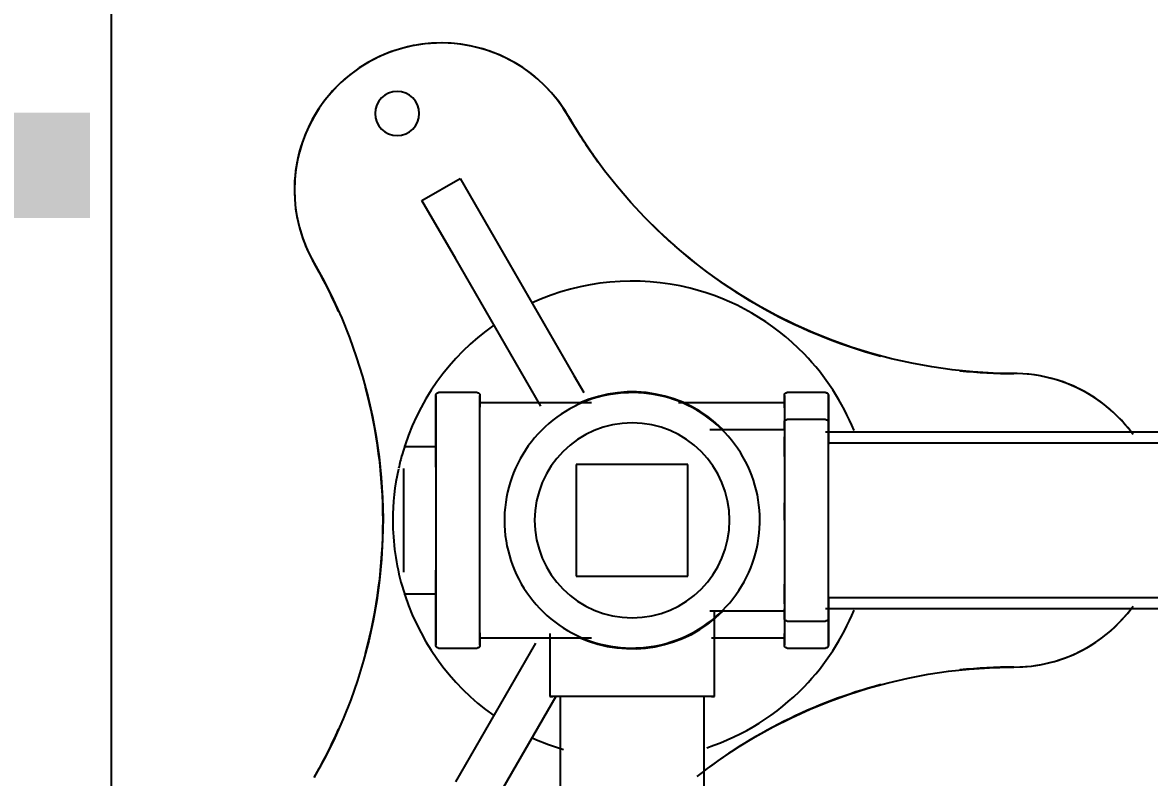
# Model space of a CAD drawing. Extents: x 15525 to 50715, y -3252 to 56414.
# Drawn here: x 39782.9 to 40026.6, y 45300.9 to 45464.2 of the extents above; entities that cross this region are included whole.
import ezdxf

# ---------------------------------------------------------------- set-up
doc = ezdxf.new("R2010")
doc.units = 0
doc.header["$MEASUREMENT"] = 0
for name, color, linetype in [('A-Wall__Brick', 7, 'CONTINUOUS'), ('H-Fixtures__Sink', 252, 'CONTINUOUS'), ('RM$', 7, 'CONTINUOUS'), ('RM$TXT', 4, 'CONTINUOUS')]:
    doc.layers.add(name, color=color, linetype=linetype)
doc.styles.add('Arial', font='arial.ttf')

msp = doc.modelspace()

# ---------------------------------------------------------------- linework, layer by layer
at = {"layer": 'A-Wall__Brick'}
msp.add_line((39802.12, 44880.5), (39802.12, 45834.13), dxfattribs=at)
at = {"layer": 'H-Fixtures__Sink'}
for p, q in [((39869.24, 45425.75), (39877.49, 45430.51)), ((39877.49, 45430.51), (39884.78, 45417.89)), ((39876.53, 45413.13), (39869.24, 45425.75)), ((39884.78, 45417.89), (39902.1, 45387.89)), ((39893.85, 45383.13), (39876.53, 45413.13)), ((39902.1, 45387.89), (39904.21, 45384.23)), ((39881.18, 45384.19), (39872.84, 45384.19)), ((39881.18, 45384.19), (39872.84, 45384.19)), ((39956.53, 45384.19), (39948.19, 45384.19)), ((39904.69, 45381.96), (39881.77, 45381.96)), ((39905.91, 45381.96), (39881.77, 45381.96)), ((39894.95, 45381.23), (39893.85, 45383.13)), ((39947.6, 45381.96), (39924.68, 45381.96)), ((39881.77, 45380.72), (39881.77, 45380.72)), ((39881.77, 45356.56), (39881.77, 45380.72)), ((39947.6, 45380.72), (39947.6, 45377.13)), ((39956.53, 45378.35), (39948.19, 45378.35)), ((39947.6, 45376.12), (39931.49, 45376.12)), ((39947.6, 45376.12), (39947.6, 45356.56)), ((39947.6, 45370.4), (39947.6, 45374.64)), ((40033.97, 45375.61), (39956.53, 45375.61)), ((39872.25, 45372.44), (39865.34, 45372.44)), ((39872.25, 45372.44), (39865.34, 45372.44)), ((39947.6, 45372.94), (39947.6, 45372.06)), ((40529.54, 45373.26), (39957.12, 45373.26)), ((39957.12, 45356.56), (39957.12, 45373.26)), ((39947.6, 45371.17), (39947.6, 45370.25)), ((39947.6, 45370.54), (39947.6, 45371.16)), ((39865.34, 45367.79), (39865.34, 45367.79)), ((39865.34, 45356.56), (39865.34, 45367.79)), ((39872.25, 45367.79), (39872.25, 45367.79)), ((39872.25, 45367.79), (39872.25, 45356.56)), ((39902.62, 45368.63), (39902.62, 45344.5)), ((39926.75, 45368.63), (39902.62, 45368.63)), ((39926.75, 45344.5), (39926.75, 45368.63)), ((39947.6, 45356.56), (39947.6, 45360.38)), ((39947.6, 45360.25), (39947.6, 45356.56)), ((39947.6, 45360.09), (39947.6, 45359.01)), ((39947.6, 45359.1), (39947.6, 45359.94)), ((39947.6, 45356.56), (39947.6, 45357.41)), ((39865.34, 45345.34), (39865.34, 45356.56)), ((39872.25, 45356.56), (39872.25, 45345.34)), ((39881.77, 45332.41), (39881.77, 45356.56)), ((39942.3, 45355.97), (39942.31, 45356.56)), ((39942.3, 45355.97), (39942.31, 45356.56)), ((39942.3, 45355.97), (39942.31, 45356.56)), ((39947.6, 45356.56), (39947.6, 45337)), ((39957.12, 45339.86), (39957.12, 45356.56)), ((39942.03, 45352.67), (39942.17, 45353.76)), ((39942.03, 45352.67), (39942.17, 45353.76)), ((39942.03, 45352.67), (39942.17, 45353.76)), ((39942.03, 45352.67), (39942.17, 45353.76)), ((39865.34, 45345.34), (39865.34, 45345.34)), ((39872.25, 45345.34), (39872.25, 45345.34)), ((39902.62, 45344.5), (39926.75, 45344.5)), ((39947.6, 45343.13), (39947.6, 45342.21)), ((39947.6, 45338.49), (39947.6, 45342.73)), ((39865.34, 45340.69), (39872.25, 45340.69)), ((39865.34, 45340.69), (39872.25, 45340.69)), ((39947.6, 45341.8), (39947.6, 45342.42)), ((39947.6, 45340.09), (39947.6, 45340.64)), ((39957.12, 45339.86), (40529.54, 45339.86)), ((39931.49, 45337), (39947.6, 45337)), ((39932.47, 45318.46), (39932.47, 45336.82)), ((39947.6, 45336), (39947.6, 45332.41)), ((39956.53, 45337.51), (40033.97, 45337.51)), ((39948.19, 45334.78), (39956.53, 45334.78)), ((39881.77, 45332.41), (39881.77, 45332.41)), ((39881.77, 45331.16), (39897.51, 45331.16)), ((39881.77, 45331.16), (39905.91, 45331.16)), ((39896.91, 45332.07), (39896.91, 45318.46)), ((39931.86, 45331.16), (39947.6, 45331.16)), ((39872.84, 45328.94), (39881.18, 45328.94)), ((39872.84, 45328.94), (39881.18, 45328.94)), ((39876.53, 45300), (39893.85, 45330)), ((39948.19, 45328.94), (39956.53, 45328.94)), ((39898.19, 45318.46), (39884.78, 45295.24)), ((39932.47, 45318.46), (39896.91, 45318.46)), ((39896.91, 45318.46), (39897.51, 45318.46)), ((39899.13, 45318.46), (39899.13, 45253.46)), ((39930.24, 45253.46), (39930.24, 45318.46)), ((39931.86, 45318.46), (39932.47, 45318.46))]:
    msp.add_line(p, q, dxfattribs=at)
at = {"layer": 'H-Fixtures__Sink', "flags": 128}
for points in [[(39900.91, 45443.93), (39900.25, 45445.02), (39899.55, 45446.08), (39898.81, 45447.11), (39898.03, 45448.11), (39897.2, 45449.08), (39896.34, 45450.01), (39895.45, 45450.91), (39894.52, 45451.77), (39893.55, 45452.6), (39892.55, 45453.38), (39891.53, 45454.13), (39890.47, 45454.83), (39889.38, 45455.49), (39888.27, 45456.11), (39887.14, 45456.68), (39885.98, 45457.21), (39884.81, 45457.69), (39883.61, 45458.12), (39882.4, 45458.5), (39881.18, 45458.84), (39879.94, 45459.13), (39878.69, 45459.36), (39877.44, 45459.55), (39876.18, 45459.68), (39874.91, 45459.77), (39873.64, 45459.8), (39872.37, 45459.79), (39871.1, 45459.72), (39869.84, 45459.6), (39868.58, 45459.43), (39867.33, 45459.22), (39866.09, 45458.95), (39864.86, 45458.63), (39863.64, 45458.26), (39862.44, 45457.85), (39861.26, 45457.39), (39860.09, 45456.88), (39858.95, 45456.32), (39857.83, 45455.72), (39856.74, 45455.08), (39855.67, 45454.39), (39854.63, 45453.66), (39853.62, 45452.89), (39852.65, 45452.07), (39851.7, 45451.22), (39850.79, 45450.34), (39849.92, 45449.42), (39849.09, 45448.46), (39848.29, 45447.47), (39847.53, 45446.45), (39846.82, 45445.4), (39846.15, 45444.32), (39845.52, 45443.22), (39844.93, 45442.09), (39844.39, 45440.94), (39843.9, 45439.77), (39843.46, 45438.58), (39843.06, 45437.38), (39842.71, 45436.16), (39842.41, 45434.92), (39842.16, 45433.68), (39841.96, 45432.42), (39841.81, 45431.16), (39841.71, 45429.89), (39841.67, 45428.63), (39841.67, 45427.36), (39841.72, 45426.09), (39841.83, 45424.82), (39841.98, 45423.56), (39842.18, 45422.31), (39842.44, 45421.06), (39842.74, 45419.83), (39843.1, 45418.61), (39843.5, 45417.41), (39843.95, 45416.22), (39844.45, 45415.05), (39844.99, 45413.9), (39845.58, 45412.78), (39845.91, 45412.18)], [(39997.24, 45388.31), (39992.79, 45388.4), (39988.35, 45388.67), (39983.92, 45389.11), (39979.51, 45389.73), (39975.14, 45390.53), (39970.8, 45391.5), (39966.5, 45392.65), (39962.25, 45393.96), (39958.05, 45395.44), (39953.92, 45397.09), (39949.86, 45398.91), (39945.87, 45400.88), (39941.97, 45403.02), (39938.15, 45405.3), (39934.43, 45407.74), (39930.81, 45410.33), (39927.29, 45413.05), (39923.89, 45415.92), (39920.61, 45418.92), (39917.44, 45422.05), (39914.41, 45425.3), (39911.51, 45428.67), (39908.74, 45432.16), (39906.12, 45435.75), (39903.64, 45439.45), (39901.31, 45443.24), (39900.91, 45443.93)], [(39845.91, 45412.18), (39848.06, 45408.28), (39850.05, 45404.3), (39851.88, 45400.25), (39853.54, 45396.12), (39855.04, 45391.93), (39856.37, 45387.69), (39857.53, 45383.39), (39858.52, 45379.05), (39859.33, 45374.68), (39859.97, 45370.28), (39860.43, 45365.85), (39860.71, 45361.41), (39860.82, 45356.96), (39860.74, 45352.52), (39860.49, 45348.07), (39860.06, 45343.65), (39859.46, 45339.24), (39858.68, 45334.86), (39857.72, 45330.51), (39856.59, 45326.21), (39855.29, 45321.95), (39853.83, 45317.76), (39852.19, 45313.62), (39850.39, 45309.55), (39848.43, 45305.56), (39846.31, 45301.64), (39845.91, 45300.95)], [(40022.9, 45375.25), (40022.14, 45376.26), (40021.33, 45377.24), (40020.48, 45378.19), (40019.6, 45379.1), (40018.68, 45379.98), (40017.73, 45380.82), (40016.74, 45381.62), (40015.72, 45382.38), (40014.68, 45383.09), (40013.6, 45383.77), (40012.5, 45384.4), (40011.38, 45384.99), (40010.23, 45385.53), (40009.06, 45386.03), (40007.87, 45386.48), (40006.67, 45386.88), (40005.45, 45387.23), (40004.21, 45387.54), (40002.97, 45387.79), (40001.72, 45388), (40000.46, 45388.15), (39999.19, 45388.25), (39997.92, 45388.31), (39997.24, 45388.31)], [(39872.25, 45383.59), (39872.25, 45383.62), (39872.25, 45383.64), (39872.25, 45383.66), (39872.26, 45383.69), (39872.26, 45383.71), (39872.27, 45383.73), (39872.27, 45383.76), (39872.28, 45383.78), (39872.29, 45383.8), (39872.3, 45383.82), (39872.31, 45383.84), (39872.32, 45383.87), (39872.33, 45383.89), (39872.34, 45383.91), (39872.35, 45383.93), (39872.37, 45383.95), (39872.38, 45383.97), (39872.4, 45383.98), (39872.41, 45384), (39872.43, 45384.02), (39872.45, 45384.03), (39872.47, 45384.05), (39872.48, 45384.06), (39872.5, 45384.08), (39872.52, 45384.09), (39872.54, 45384.1), (39872.56, 45384.12), (39872.59, 45384.13), (39872.61, 45384.14), (39872.63, 45384.15), (39872.65, 45384.15), (39872.67, 45384.16), (39872.7, 45384.17), (39872.72, 45384.17), (39872.74, 45384.18), (39872.77, 45384.18), (39872.79, 45384.18), (39872.81, 45384.19), (39872.84, 45384.19), (39872.84, 45384.19)], [(39872.25, 45383.59), (39872.25, 45383.62), (39872.25, 45383.64), (39872.25, 45383.66), (39872.26, 45383.69), (39872.26, 45383.71), (39872.27, 45383.73), (39872.27, 45383.76), (39872.28, 45383.78), (39872.29, 45383.8), (39872.3, 45383.82), (39872.31, 45383.84), (39872.32, 45383.87), (39872.33, 45383.89), (39872.34, 45383.91), (39872.35, 45383.93), (39872.37, 45383.95), (39872.38, 45383.97), (39872.4, 45383.98), (39872.41, 45384), (39872.43, 45384.02), (39872.45, 45384.03), (39872.47, 45384.05), (39872.48, 45384.06), (39872.5, 45384.08), (39872.52, 45384.09), (39872.54, 45384.1), (39872.56, 45384.12), (39872.59, 45384.13), (39872.61, 45384.14), (39872.63, 45384.15), (39872.65, 45384.15), (39872.67, 45384.16), (39872.7, 45384.17), (39872.72, 45384.17), (39872.74, 45384.18), (39872.77, 45384.18), (39872.79, 45384.18), (39872.81, 45384.19), (39872.84, 45384.19), (39872.84, 45384.19)], [(39881.18, 45384.19), (39881.2, 45384.19), (39881.23, 45384.18), (39881.25, 45384.18), (39881.27, 45384.18), (39881.3, 45384.17), (39881.32, 45384.17), (39881.34, 45384.16), (39881.37, 45384.16), (39881.39, 45384.15), (39881.41, 45384.14), (39881.43, 45384.13), (39881.45, 45384.12), (39881.47, 45384.11), (39881.5, 45384.1), (39881.52, 45384.08), (39881.53, 45384.07), (39881.55, 45384.05), (39881.57, 45384.04), (39881.59, 45384.02), (39881.61, 45384.01), (39881.62, 45383.99), (39881.64, 45383.97), (39881.65, 45383.95), (39881.67, 45383.93), (39881.68, 45383.91), (39881.69, 45383.89), (39881.7, 45383.87), (39881.71, 45383.85), (39881.72, 45383.83), (39881.73, 45383.81), (39881.74, 45383.78), (39881.75, 45383.76), (39881.76, 45383.74), (39881.76, 45383.72), (39881.77, 45383.69), (39881.77, 45383.67), (39881.77, 45383.65), (39881.77, 45383.62), (39881.77, 45383.6), (39881.77, 45383.59)], [(39881.18, 45384.19), (39881.2, 45384.19), (39881.23, 45384.18), (39881.25, 45384.18), (39881.27, 45384.18), (39881.3, 45384.17), (39881.32, 45384.17), (39881.34, 45384.16), (39881.37, 45384.16), (39881.39, 45384.15), (39881.41, 45384.14), (39881.43, 45384.13), (39881.45, 45384.12), (39881.47, 45384.11), (39881.5, 45384.1), (39881.52, 45384.08), (39881.53, 45384.07), (39881.55, 45384.05), (39881.57, 45384.04), (39881.59, 45384.02), (39881.61, 45384.01), (39881.62, 45383.99), (39881.64, 45383.97), (39881.65, 45383.95), (39881.67, 45383.93), (39881.68, 45383.91), (39881.69, 45383.89), (39881.7, 45383.87), (39881.71, 45383.85), (39881.72, 45383.83), (39881.73, 45383.81), (39881.74, 45383.78), (39881.75, 45383.76), (39881.76, 45383.74), (39881.76, 45383.72), (39881.77, 45383.69), (39881.77, 45383.67), (39881.77, 45383.65), (39881.77, 45383.62), (39881.77, 45383.6), (39881.77, 45383.59)], [(39942.31, 45356.56), (39942.29, 45357.67), (39942.22, 45358.77), (39942.11, 45359.87), (39941.95, 45360.96), (39941.76, 45362.05), (39941.52, 45363.13), (39941.23, 45364.2), (39940.91, 45365.25), (39940.54, 45366.29), (39940.13, 45367.32), (39939.68, 45368.33), (39939.19, 45369.32), (39938.66, 45370.29), (39938.09, 45371.24), (39937.48, 45372.16), (39936.84, 45373.06), (39936.16, 45373.93), (39935.45, 45374.78), (39934.71, 45375.59), (39933.93, 45376.38), (39933.12, 45377.13), (39932.28, 45377.85), (39931.42, 45378.54), (39930.53, 45379.19), (39929.61, 45379.81), (39928.67, 45380.39), (39927.7, 45380.93), (39926.72, 45381.43), (39925.72, 45381.89), (39924.69, 45382.31), (39923.66, 45382.69), (39922.6, 45383.03), (39921.54, 45383.32), (39920.46, 45383.58), (39919.38, 45383.78), (39918.29, 45383.95), (39917.19, 45384.07), (39916.09, 45384.15), (39914.98, 45384.19), (39913.88, 45384.17), (39912.78, 45384.12), (39911.67, 45384.02), (39910.58, 45383.88), (39909.49, 45383.69), (39908.41, 45383.46), (39907.34, 45383.19), (39906.28, 45382.88), (39905.23, 45382.52), (39904.2, 45382.12), (39903.19, 45381.68), (39902.19, 45381.2), (39901.22, 45380.68), (39900.27, 45380.12), (39899.34, 45379.53), (39898.43, 45378.9), (39897.55, 45378.23), (39896.7, 45377.53), (39895.87, 45376.79), (39895.08, 45376.02), (39894.32, 45375.22), (39893.59, 45374.39), (39892.89, 45373.53), (39892.23, 45372.65), (39891.6, 45371.74), (39891.02, 45370.8), (39890.47, 45369.85), (39889.95, 45368.87), (39889.48, 45367.87), (39889.05, 45366.85), (39888.66, 45365.82), (39888.31, 45364.77), (39888, 45363.71), (39887.74, 45362.64), (39887.52, 45361.55), (39887.34, 45360.46), (39887.21, 45359.37), (39887.12, 45358.26), (39887.07, 45357.16), (39887.06, 45356.56)], [(39933.93, 45376.38), (39933.12, 45377.13), (39932.28, 45377.85), (39931.42, 45378.54), (39930.53, 45379.19), (39929.61, 45379.81), (39928.67, 45380.39), (39927.7, 45380.93), (39926.72, 45381.43), (39925.72, 45381.89), (39924.69, 45382.31), (39923.66, 45382.69), (39922.6, 45383.03), (39921.54, 45383.32), (39920.46, 45383.58), (39919.38, 45383.78), (39918.29, 45383.95), (39917.19, 45384.07), (39916.09, 45384.15), (39914.98, 45384.19), (39913.88, 45384.17), (39912.78, 45384.12), (39911.67, 45384.02), (39910.58, 45383.88), (39909.49, 45383.69), (39908.41, 45383.46), (39907.34, 45383.19), (39906.28, 45382.88), (39905.23, 45382.52), (39904.2, 45382.12), (39903.19, 45381.68), (39902.19, 45381.2), (39901.22, 45380.68), (39900.27, 45380.12), (39899.34, 45379.53), (39898.43, 45378.9), (39897.55, 45378.23), (39896.7, 45377.53), (39895.87, 45376.79), (39895.08, 45376.02), (39894.32, 45375.22), (39893.59, 45374.39), (39892.89, 45373.53), (39892.23, 45372.65), (39891.6, 45371.74), (39891.02, 45370.8), (39890.47, 45369.85), (39889.95, 45368.87), (39889.48, 45367.87), (39889.05, 45366.85), (39888.66, 45365.82), (39888.31, 45364.77), (39888, 45363.71), (39887.74, 45362.64), (39887.52, 45361.55), (39887.34, 45360.46), (39887.21, 45359.37), (39887.12, 45358.26), (39887.07, 45357.16), (39887.06, 45356.56)], [(39933.93, 45376.38), (39933.12, 45377.13), (39932.28, 45377.85), (39931.42, 45378.54), (39930.53, 45379.19), (39929.61, 45379.81), (39928.67, 45380.39), (39927.7, 45380.93), (39926.72, 45381.43), (39925.72, 45381.89), (39924.69, 45382.31), (39923.66, 45382.69), (39922.6, 45383.03), (39921.54, 45383.32), (39920.46, 45383.58), (39919.38, 45383.78), (39918.29, 45383.95), (39917.19, 45384.07), (39916.09, 45384.15), (39914.98, 45384.19), (39913.88, 45384.17), (39912.78, 45384.12), (39911.67, 45384.02), (39910.58, 45383.88), (39909.49, 45383.69), (39908.41, 45383.46), (39907.34, 45383.19), (39906.28, 45382.88), (39905.23, 45382.52), (39904.2, 45382.12), (39903.19, 45381.68), (39902.19, 45381.2), (39901.22, 45380.68), (39900.27, 45380.12), (39899.34, 45379.53), (39898.43, 45378.9), (39897.55, 45378.23), (39896.7, 45377.53), (39895.87, 45376.79), (39895.08, 45376.02), (39894.32, 45375.22), (39893.59, 45374.39), (39892.89, 45373.53), (39892.23, 45372.65), (39891.6, 45371.74), (39891.02, 45370.8), (39890.47, 45369.85), (39889.95, 45368.87), (39889.48, 45367.87), (39889.05, 45366.85), (39888.66, 45365.82), (39888.31, 45364.77), (39888, 45363.71), (39887.74, 45362.64), (39887.52, 45361.55), (39887.34, 45360.46), (39887.21, 45359.37), (39887.12, 45358.26), (39887.07, 45357.16), (39887.06, 45356.56)], [(39933.93, 45376.38), (39933.12, 45377.13), (39932.28, 45377.85), (39931.42, 45378.54), (39930.53, 45379.19), (39929.61, 45379.81), (39928.67, 45380.39), (39927.7, 45380.93), (39926.72, 45381.43), (39925.72, 45381.89), (39924.69, 45382.31), (39923.66, 45382.69), (39922.6, 45383.03), (39921.54, 45383.32), (39920.46, 45383.58), (39919.38, 45383.78), (39918.29, 45383.95), (39917.19, 45384.07), (39916.09, 45384.15), (39914.98, 45384.19), (39913.88, 45384.17), (39912.78, 45384.12), (39911.67, 45384.02), (39910.58, 45383.88), (39909.49, 45383.69), (39908.41, 45383.46), (39907.34, 45383.19), (39906.28, 45382.88), (39905.23, 45382.52), (39904.2, 45382.12), (39903.19, 45381.68), (39902.43, 45381.32)], [(39922.6, 45383.03), (39921.54, 45383.32), (39920.46, 45383.58), (39919.38, 45383.78), (39918.29, 45383.95), (39917.19, 45384.07), (39916.09, 45384.15), (39914.98, 45384.19), (39913.88, 45384.17), (39912.78, 45384.12), (39911.67, 45384.02), (39910.58, 45383.88), (39909.49, 45383.69), (39908.41, 45383.46), (39907.34, 45383.19)], [(39922.6, 45383.03), (39921.54, 45383.32), (39920.46, 45383.58), (39919.38, 45383.78), (39918.29, 45383.95), (39917.19, 45384.07), (39916.09, 45384.15), (39914.98, 45384.19), (39913.88, 45384.17), (39912.78, 45384.12), (39911.67, 45384.02), (39910.58, 45383.88), (39909.49, 45383.69), (39908.41, 45383.46), (39907.34, 45383.19)], [(39922.6, 45383.03), (39921.54, 45383.32), (39920.46, 45383.58), (39919.38, 45383.78), (39918.29, 45383.95), (39917.19, 45384.07), (39916.09, 45384.15), (39914.98, 45384.19), (39913.88, 45384.17), (39912.78, 45384.12), (39911.67, 45384.02), (39910.58, 45383.88), (39909.49, 45383.69), (39908.41, 45383.46), (39907.34, 45383.19)], [(39922.6, 45383.03), (39921.54, 45383.32), (39920.46, 45383.58), (39919.38, 45383.78), (39918.29, 45383.95), (39917.19, 45384.07), (39916.09, 45384.15), (39914.98, 45384.19), (39913.88, 45384.17), (39912.78, 45384.12), (39911.67, 45384.02), (39910.58, 45383.88), (39909.49, 45383.69), (39908.41, 45383.46), (39907.34, 45383.19)], [(39947.6, 45383.59), (39947.6, 45383.62), (39947.6, 45383.64), (39947.6, 45383.66), (39947.6, 45383.69), (39947.61, 45383.71), (39947.61, 45383.73), (39947.62, 45383.76), (39947.63, 45383.78), (39947.63, 45383.8), (39947.64, 45383.82), (39947.65, 45383.84), (39947.66, 45383.87), (39947.67, 45383.89), (39947.69, 45383.91), (39947.7, 45383.93), (39947.71, 45383.95), (39947.73, 45383.97), (39947.74, 45383.98), (39947.76, 45384), (39947.78, 45384.02), (39947.79, 45384.03), (39947.81, 45384.05), (39947.83, 45384.06), (39947.85, 45384.08), (39947.87, 45384.09), (39947.89, 45384.1), (39947.91, 45384.12), (39947.93, 45384.13), (39947.95, 45384.14), (39947.98, 45384.15), (39948, 45384.15), (39948.02, 45384.16), (39948.04, 45384.17), (39948.07, 45384.17), (39948.09, 45384.18), (39948.11, 45384.18), (39948.14, 45384.18), (39948.16, 45384.19), (39948.18, 45384.19), (39948.19, 45384.19)], [(39956.53, 45384.19), (39956.55, 45384.19), (39956.57, 45384.18), (39956.6, 45384.18), (39956.62, 45384.18), (39956.64, 45384.17), (39956.67, 45384.17), (39956.69, 45384.16), (39956.71, 45384.16), (39956.74, 45384.15), (39956.76, 45384.14), (39956.78, 45384.13), (39956.8, 45384.12), (39956.82, 45384.11), (39956.84, 45384.1), (39956.86, 45384.08), (39956.88, 45384.07), (39956.9, 45384.05), (39956.92, 45384.04), (39956.94, 45384.02), (39956.95, 45384.01), (39956.97, 45383.99), (39956.98, 45383.97), (39957, 45383.95), (39957.01, 45383.93), (39957.03, 45383.91), (39957.04, 45383.89), (39957.05, 45383.87), (39957.06, 45383.85), (39957.07, 45383.83), (39957.08, 45383.81), (39957.09, 45383.78), (39957.1, 45383.76), (39957.1, 45383.74), (39957.11, 45383.72), (39957.11, 45383.69), (39957.12, 45383.67), (39957.12, 45383.65), (39957.12, 45383.62), (39957.12, 45383.6), (39957.12, 45383.59)], [(39872.25, 45368.08), (39872.25, 45369.04), (39872.25, 45369.99), (39872.25, 45370.92), (39872.25, 45371.82), (39872.25, 45372.7), (39872.25, 45373.56), (39872.25, 45374.39), (39872.25, 45375.18), (39872.25, 45375.95), (39872.25, 45376.69), (39872.25, 45377.4), (39872.25, 45378.07), (39872.25, 45378.7), (39872.25, 45379.31), (39872.25, 45379.87), (39872.25, 45380.4), (39872.25, 45380.89), (39872.25, 45381.34), (39872.25, 45381.75), (39872.25, 45382.13), (39872.25, 45382.46), (39872.25, 45382.75), (39872.25, 45382.99), (39872.25, 45383.2), (39872.25, 45383.36), (39872.25, 45383.48), (39872.25, 45383.56), (39872.25, 45383.59)], [(39872.25, 45383.59), (39872.25, 45383.57), (39872.25, 45383.5), (39872.25, 45383.4), (39872.25, 45383.25), (39872.25, 45383.05), (39872.25, 45382.82), (39872.25, 45382.54), (39872.25, 45382.22), (39872.25, 45381.86), (39872.25, 45381.46), (39872.25, 45381.02), (39872.25, 45380.54), (39872.25, 45380.02), (39872.25, 45379.46), (39872.25, 45378.87), (39872.25, 45378.24), (39872.25, 45377.58), (39872.25, 45376.88), (39872.25, 45376.15), (39872.25, 45375.39), (39872.25, 45374.6), (39872.25, 45373.78), (39872.25, 45372.94), (39872.25, 45372.06), (39872.25, 45371.17), (39872.25, 45370.25), (39872.25, 45369.3), (39872.25, 45368.34), (39872.25, 45367.36)], [(39872.25, 45368.08), (39872.25, 45369.04), (39872.25, 45369.99), (39872.25, 45370.92), (39872.25, 45371.82), (39872.25, 45372.7), (39872.25, 45373.56), (39872.25, 45374.39), (39872.25, 45375.18), (39872.25, 45375.95), (39872.25, 45376.69), (39872.25, 45377.4), (39872.25, 45378.07), (39872.25, 45378.7), (39872.25, 45379.31), (39872.25, 45379.87), (39872.25, 45380.4), (39872.25, 45380.89), (39872.25, 45381.34), (39872.25, 45381.75), (39872.25, 45382.13), (39872.25, 45382.46), (39872.25, 45382.75), (39872.25, 45382.99), (39872.25, 45383.2), (39872.25, 45383.36), (39872.25, 45383.48), (39872.25, 45383.56), (39872.25, 45383.59)], [(39872.25, 45383.59), (39872.25, 45383.57), (39872.25, 45383.5), (39872.25, 45383.4), (39872.25, 45383.25), (39872.25, 45383.05), (39872.25, 45382.82), (39872.25, 45382.54), (39872.25, 45382.22), (39872.25, 45381.86), (39872.25, 45381.46), (39872.25, 45381.02), (39872.25, 45380.54), (39872.25, 45380.02), (39872.25, 45379.46), (39872.25, 45378.87), (39872.25, 45378.24), (39872.25, 45377.58), (39872.25, 45376.88), (39872.25, 45376.15), (39872.25, 45375.39), (39872.25, 45374.6), (39872.25, 45373.78), (39872.25, 45372.94), (39872.25, 45372.06), (39872.25, 45371.17), (39872.25, 45370.25), (39872.25, 45369.3), (39872.25, 45368.34), (39872.25, 45367.36), (39872.25, 45366.36), (39872.25, 45365.34), (39872.25, 45364.31), (39872.25, 45363.27), (39872.25, 45362.22), (39872.25, 45361.16), (39872.25, 45360.09), (39872.25, 45359.01), (39872.25, 45357.94), (39872.25, 45356.86), (39872.25, 45356.56)], [(39881.77, 45380.89), (39881.77, 45381.34), (39881.77, 45381.75), (39881.77, 45382.13), (39881.77, 45382.46), (39881.77, 45382.75), (39881.77, 45382.99), (39881.77, 45383.2), (39881.77, 45383.36), (39881.77, 45383.48), (39881.77, 45383.56), (39881.77, 45383.59)], [(39881.77, 45383.59), (39881.77, 45383.57), (39881.77, 45383.5), (39881.77, 45383.4), (39881.77, 45383.25), (39881.77, 45383.05), (39881.77, 45382.82), (39881.77, 45382.54), (39881.77, 45382.22), (39881.77, 45381.86), (39881.77, 45381.46), (39881.77, 45381.02)], [(39881.77, 45356.56), (39881.77, 45357.64), (39881.77, 45358.72), (39881.77, 45359.8), (39881.77, 45360.87), (39881.77, 45361.93), (39881.77, 45362.99), (39881.77, 45364.03), (39881.77, 45365.07), (39881.77, 45366.09), (39881.77, 45367.09), (39881.77, 45368.08), (39881.77, 45369.04), (39881.77, 45369.99), (39881.77, 45370.92), (39881.77, 45371.82), (39881.77, 45372.7), (39881.77, 45373.56), (39881.77, 45374.39), (39881.77, 45375.18), (39881.77, 45375.95), (39881.77, 45376.69), (39881.77, 45377.4), (39881.77, 45378.07), (39881.77, 45378.7), (39881.77, 45379.31), (39881.77, 45379.87), (39881.77, 45380.4), (39881.77, 45380.89), (39881.77, 45381.34), (39881.77, 45381.75), (39881.77, 45382.13), (39881.77, 45382.46), (39881.77, 45382.75), (39881.77, 45382.99), (39881.77, 45383.2), (39881.77, 45383.36), (39881.77, 45383.48), (39881.77, 45383.56), (39881.77, 45383.59)], [(39881.77, 45383.59), (39881.77, 45383.57), (39881.77, 45383.5), (39881.77, 45383.4), (39881.77, 45383.25), (39881.77, 45383.05), (39881.77, 45382.82), (39881.77, 45382.54), (39881.77, 45382.22), (39881.77, 45381.86), (39881.77, 45381.46), (39881.77, 45381.02)], [(39904.2, 45382.12), (39903.19, 45381.68), (39902.43, 45381.32)], [(39904.2, 45382.12), (39903.19, 45381.68), (39902.43, 45381.32)], [(39904.2, 45382.12), (39903.19, 45381.68), (39902.43, 45381.32)], [(39904.2, 45382.12), (39903.19, 45381.68), (39902.43, 45381.32)], [(39926.94, 45381.32), (39926.72, 45381.43), (39925.72, 45381.89), (39924.69, 45382.31)], [(39926.94, 45381.32), (39926.72, 45381.43), (39925.72, 45381.89), (39924.69, 45382.31)], [(39933.93, 45376.38), (39933.12, 45377.13), (39932.28, 45377.85), (39931.42, 45378.54), (39930.53, 45379.19), (39929.61, 45379.81), (39928.67, 45380.39), (39927.7, 45380.93), (39926.72, 45381.43), (39925.72, 45381.89), (39924.69, 45382.31)], [(39926.94, 45381.32), (39926.72, 45381.43), (39925.72, 45381.89), (39924.69, 45382.31)], [(39947.6, 45380.89), (39947.6, 45381.34), (39947.6, 45381.75), (39947.6, 45382.13), (39947.6, 45382.46), (39947.6, 45382.75), (39947.6, 45382.99), (39947.6, 45383.2), (39947.6, 45383.36), (39947.6, 45383.48), (39947.6, 45383.56), (39947.6, 45383.59)], [(39947.6, 45383.59), (39947.6, 45383.57), (39947.6, 45383.5), (39947.6, 45383.4), (39947.6, 45383.25), (39947.6, 45383.05), (39947.6, 45382.82), (39947.6, 45382.54), (39947.6, 45382.22), (39947.6, 45381.86), (39947.6, 45381.46), (39947.6, 45381.02), (39947.6, 45380.54), (39947.6, 45380.02), (39947.6, 45379.46), (39947.6, 45378.87), (39947.6, 45378.24), (39947.6, 45377.58), (39947.6, 45376.88), (39947.6, 45376.15)], [(39957.12, 45373.56), (39957.12, 45374.39), (39957.12, 45375.18), (39957.12, 45375.95), (39957.12, 45376.69), (39957.12, 45377.4), (39957.12, 45378.07), (39957.12, 45378.7), (39957.12, 45379.31), (39957.12, 45379.87), (39957.12, 45380.4), (39957.12, 45380.89), (39957.12, 45381.34), (39957.12, 45381.75), (39957.12, 45382.13), (39957.12, 45382.46), (39957.12, 45382.75), (39957.12, 45382.99), (39957.12, 45383.2), (39957.12, 45383.36), (39957.12, 45383.48), (39957.12, 45383.56), (39957.12, 45383.59)], [(39957.12, 45383.59), (39957.12, 45383.57), (39957.12, 45383.5), (39957.12, 45383.4), (39957.12, 45383.25), (39957.12, 45383.05), (39957.12, 45382.82), (39957.12, 45382.54), (39957.12, 45382.22), (39957.12, 45381.86), (39957.12, 45381.46), (39957.12, 45381.02), (39957.12, 45380.54), (39957.12, 45380.02), (39957.12, 45379.46), (39957.12, 45378.87), (39957.12, 45378.24), (39957.12, 45377.58), (39957.12, 45376.88), (39957.12, 45376.15), (39957.12, 45375.39)], [(39947.6, 45377.75), (39947.6, 45377.78), (39947.6, 45377.8), (39947.6, 45377.82), (39947.6, 45377.85), (39947.61, 45377.87), (39947.61, 45377.89), (39947.62, 45377.92), (39947.63, 45377.94), (39947.63, 45377.96), (39947.64, 45377.98), (39947.65, 45378.01), (39947.66, 45378.03), (39947.67, 45378.05), (39947.69, 45378.07), (39947.7, 45378.09), (39947.71, 45378.11), (39947.73, 45378.13), (39947.74, 45378.14), (39947.76, 45378.16), (39947.78, 45378.18), (39947.79, 45378.2), (39947.81, 45378.21), (39947.83, 45378.23), (39947.85, 45378.24), (39947.87, 45378.25), (39947.89, 45378.27), (39947.91, 45378.28), (39947.93, 45378.29), (39947.95, 45378.3), (39947.98, 45378.31), (39948, 45378.31), (39948.02, 45378.32), (39948.04, 45378.33), (39948.07, 45378.33), (39948.09, 45378.34), (39948.11, 45378.34), (39948.14, 45378.34), (39948.16, 45378.35), (39948.18, 45378.35), (39948.19, 45378.35)], [(39947.6, 45375.99), (39947.6, 45376.31), (39947.6, 45376.6), (39947.6, 45376.86), (39947.6, 45377.09), (39947.6, 45377.28), (39947.6, 45377.44), (39947.6, 45377.57), (39947.6, 45377.66), (39947.6, 45377.72), (39947.6, 45377.75)], [(39947.6, 45377.75), (39947.6, 45377.73), (39947.6, 45377.68), (39947.6, 45377.6), (39947.6, 45377.48), (39947.6, 45377.33), (39947.6, 45377.14), (39947.6, 45376.93), (39947.6, 45376.68), (39947.6, 45376.39), (39947.6, 45376.08), (39947.6, 45375.73), (39947.6, 45375.36), (39947.6, 45374.95), (39947.6, 45374.52), (39947.6, 45374.05), (39947.6, 45373.56), (39947.6, 45373.04), (39947.6, 45372.49), (39947.6, 45371.92), (39947.6, 45371.33), (39947.6, 45370.71), (39947.6, 45370.06), (39947.6, 45369.4), (39947.6, 45368.72), (39947.6, 45368.01), (39947.6, 45367.29), (39947.6, 45366.55), (39947.6, 45365.8), (39947.6, 45365.03), (39947.6, 45364.24), (39947.6, 45363.45), (39947.6, 45362.64), (39947.6, 45361.82), (39947.6, 45361), (39947.6, 45360.17), (39947.6, 45359.33), (39947.6, 45358.49), (39947.6, 45357.64), (39947.6, 45356.79), (39947.6, 45356.56)], [(39956.53, 45378.35), (39956.55, 45378.35), (39956.57, 45378.35), (39956.6, 45378.34), (39956.62, 45378.34), (39956.64, 45378.34), (39956.67, 45378.33), (39956.69, 45378.32), (39956.71, 45378.32), (39956.74, 45378.31), (39956.76, 45378.3), (39956.78, 45378.29), (39956.8, 45378.28), (39956.82, 45378.27), (39956.84, 45378.26), (39956.86, 45378.24), (39956.88, 45378.23), (39956.9, 45378.21), (39956.92, 45378.2), (39956.94, 45378.18), (39956.95, 45378.17), (39956.97, 45378.15), (39956.98, 45378.13), (39957, 45378.11), (39957.01, 45378.09), (39957.03, 45378.07), (39957.04, 45378.05), (39957.05, 45378.03), (39957.06, 45378.01), (39957.07, 45377.99), (39957.08, 45377.97), (39957.09, 45377.95), (39957.1, 45377.92), (39957.1, 45377.9), (39957.11, 45377.88), (39957.11, 45377.85), (39957.12, 45377.83), (39957.12, 45377.81), (39957.12, 45377.78), (39957.12, 45377.76), (39957.12, 45377.75)], [(39957.12, 45356.56), (39957.12, 45357.41), (39957.12, 45358.26), (39957.12, 45359.1), (39957.12, 45359.94), (39957.12, 45360.77), (39957.12, 45361.6), (39957.12, 45362.42), (39957.12, 45363.23), (39957.12, 45364.03), (39957.12, 45364.82), (39957.12, 45365.59), (39957.12, 45366.35), (39957.12, 45367.09), (39957.12, 45367.82), (39957.12, 45368.53), (39957.12, 45369.22), (39957.12, 45369.89), (39957.12, 45370.54), (39957.12, 45371.16), (39957.12, 45371.76), (39957.12, 45372.34), (39957.12, 45372.89), (39957.12, 45373.42), (39957.12, 45373.92), (39957.12, 45374.39), (39957.12, 45374.84), (39957.12, 45375.25), (39957.12, 45375.64), (39957.12, 45375.99), (39957.12, 45376.31), (39957.12, 45376.6), (39957.12, 45376.86), (39957.12, 45377.09), (39957.12, 45377.28), (39957.12, 45377.44), (39957.12, 45377.57), (39957.12, 45377.66), (39957.12, 45377.72), (39957.12, 45377.75)], [(39957.12, 45377.75), (39957.12, 45377.73), (39957.12, 45377.68), (39957.12, 45377.6), (39957.12, 45377.48), (39957.12, 45377.33), (39957.12, 45377.14), (39957.12, 45376.93), (39957.12, 45376.68), (39957.12, 45376.39), (39957.12, 45376.08), (39957.12, 45375.73), (39957.12, 45375.36), (39957.12, 45374.95), (39957.12, 45374.52), (39957.12, 45374.05), (39957.12, 45373.56), (39957.12, 45373.04)], [(39947.6, 45372.34), (39947.6, 45372.89), (39947.6, 45373.42)], [(39947.6, 45357.94), (39947.6, 45356.86), (39947.6, 45356.56)], [(39872.25, 45356.56), (39872.25, 45355.48), (39872.25, 45354.4), (39872.25, 45353.33), (39872.25, 45352.26), (39872.25, 45351.19), (39872.25, 45350.14), (39872.25, 45349.1), (39872.25, 45348.06), (39872.25, 45347.04), (39872.25, 45346.04), (39872.25, 45345.05), (39872.25, 45344.08), (39872.25, 45343.13), (39872.25, 45342.21), (39872.25, 45341.3), (39872.25, 45340.42), (39872.25, 45339.57), (39872.25, 45338.74), (39872.25, 45337.94), (39872.25, 45337.18), (39872.25, 45336.44), (39872.25, 45335.73), (39872.25, 45335.06), (39872.25, 45334.42), (39872.25, 45333.82), (39872.25, 45333.26), (39872.25, 45332.73), (39872.25, 45332.24), (39872.25, 45331.79), (39872.25, 45331.37), (39872.25, 45331), (39872.25, 45330.67), (39872.25, 45330.38), (39872.25, 45330.14), (39872.25, 45329.93), (39872.25, 45329.77), (39872.25, 45329.65), (39872.25, 45329.57), (39872.25, 45329.54)], [(39881.77, 45329.54), (39881.77, 45329.56), (39881.77, 45329.62), (39881.77, 45329.73), (39881.77, 45329.88), (39881.77, 45330.08), (39881.77, 45330.31), (39881.77, 45330.59), (39881.77, 45330.91), (39881.77, 45331.27), (39881.77, 45331.67), (39881.77, 45332.11), (39881.77, 45332.59), (39881.77, 45333.11), (39881.77, 45333.67), (39881.77, 45334.26), (39881.77, 45334.89), (39881.77, 45335.55), (39881.77, 45336.24), (39881.77, 45336.97), (39881.77, 45337.73), (39881.77, 45338.52), (39881.77, 45339.34), (39881.77, 45340.19), (39881.77, 45341.06), (39881.77, 45341.96), (39881.77, 45342.88), (39881.77, 45343.83), (39881.77, 45344.79), (39881.77, 45345.77), (39881.77, 45346.77), (39881.77, 45347.79), (39881.77, 45348.82), (39881.77, 45349.86), (39881.77, 45350.91), (39881.77, 45351.97), (39881.77, 45353.04), (39881.77, 45354.11), (39881.77, 45355.19), (39881.77, 45356.27), (39881.77, 45356.56)], [(39887.06, 45356.56), (39887.08, 45355.46), (39887.15, 45354.36), (39887.26, 45353.26), (39887.42, 45352.16), (39887.61, 45351.08), (39887.85, 45350), (39888.14, 45348.93), (39888.46, 45347.88), (39888.83, 45346.83), (39889.24, 45345.81), (39889.69, 45344.8), (39890.18, 45343.81), (39890.71, 45342.84), (39891.28, 45341.89), (39891.89, 45340.97), (39892.53, 45340.07), (39893.21, 45339.2), (39893.92, 45338.35), (39894.66, 45337.53), (39895.44, 45336.75), (39896.25, 45336), (39897.09, 45335.27), (39897.95, 45334.59), (39898.84, 45333.94), (39899.76, 45333.32), (39900.7, 45332.74), (39901.67, 45332.2), (39902.65, 45331.7), (39903.65, 45331.24), (39904.68, 45330.82), (39905.71, 45330.44), (39906.77, 45330.1), (39907.83, 45329.81), (39908.91, 45329.55), (39909.99, 45329.34), (39911.08, 45329.18), (39912.18, 45329.06), (39913.28, 45328.98), (39914.39, 45328.94), (39915.49, 45328.95), (39916.6, 45329.01), (39917.7, 45329.11), (39918.79, 45329.25), (39919.88, 45329.43), (39920.96, 45329.66), (39922.03, 45329.94), (39923.09, 45330.25), (39924.14, 45330.61), (39925.17, 45331.01), (39926.18, 45331.45), (39927.18, 45331.93), (39928.15, 45332.45), (39929.1, 45333), (39930.03, 45333.6), (39930.94, 45334.23), (39931.82, 45334.9), (39932.67, 45335.6), (39933.5, 45336.34), (39934.29, 45337.11), (39935.05, 45337.91), (39935.78, 45338.74), (39936.48, 45339.59), (39937.14, 45340.48), (39937.77, 45341.39), (39938.35, 45342.32), (39938.91, 45343.28), (39939.42, 45344.26), (39939.89, 45345.26), (39940.32, 45346.28), (39940.71, 45347.31), (39941.06, 45348.36), (39941.37, 45349.42), (39941.63, 45350.49), (39941.85, 45351.58), (39942.03, 45352.67), (39942.17, 45353.76), (39942.26, 45354.86), (39942.3, 45355.97), (39942.31, 45356.56)], [(39887.06, 45356.56), (39887.08, 45355.46), (39887.15, 45354.36), (39887.26, 45353.26), (39887.42, 45352.16), (39887.61, 45351.08), (39887.85, 45350), (39888.14, 45348.93), (39888.46, 45347.88), (39888.83, 45346.83), (39889.24, 45345.81), (39889.69, 45344.8), (39890.18, 45343.81), (39890.71, 45342.84), (39891.28, 45341.89), (39891.89, 45340.97), (39892.53, 45340.07), (39893.21, 45339.2), (39893.92, 45338.35), (39894.66, 45337.53), (39895.44, 45336.75), (39896.25, 45336), (39897.09, 45335.27), (39897.95, 45334.59), (39898.84, 45333.94), (39899.76, 45333.32), (39900.7, 45332.74), (39901.67, 45332.2), (39902.65, 45331.7), (39903.65, 45331.24), (39904.68, 45330.82), (39905.71, 45330.44), (39906.77, 45330.1), (39907.83, 45329.81), (39908.91, 45329.55), (39909.99, 45329.34), (39911.08, 45329.18), (39912.18, 45329.06), (39913.28, 45328.98), (39914.39, 45328.94), (39915.49, 45328.95), (39916.6, 45329.01), (39917.7, 45329.11), (39918.79, 45329.25), (39919.88, 45329.43), (39920.96, 45329.66), (39922.03, 45329.94), (39923.09, 45330.25), (39924.14, 45330.61), (39925.17, 45331.01), (39926.18, 45331.45), (39927.18, 45331.93), (39928.15, 45332.45), (39929.1, 45333), (39930.03, 45333.6), (39930.94, 45334.23), (39931.82, 45334.9), (39932.67, 45335.6), (39933.5, 45336.34), (39934.29, 45337.11)], [(39887.06, 45356.56), (39887.08, 45355.46), (39887.15, 45354.36), (39887.26, 45353.26), (39887.42, 45352.16), (39887.61, 45351.08), (39887.85, 45350), (39888.14, 45348.93), (39888.46, 45347.88), (39888.83, 45346.83), (39889.24, 45345.81), (39889.69, 45344.8), (39890.18, 45343.81), (39890.71, 45342.84), (39891.28, 45341.89), (39891.89, 45340.97), (39892.53, 45340.07), (39893.21, 45339.2), (39893.92, 45338.35), (39894.66, 45337.53), (39895.44, 45336.75), (39896.25, 45336), (39897.09, 45335.27), (39897.95, 45334.59), (39898.84, 45333.94), (39899.76, 45333.32), (39900.7, 45332.74), (39901.67, 45332.2), (39902.65, 45331.7), (39903.65, 45331.24), (39904.68, 45330.82), (39905.71, 45330.44), (39906.77, 45330.1), (39907.83, 45329.81), (39908.91, 45329.55), (39909.99, 45329.34), (39911.08, 45329.18), (39912.18, 45329.06), (39913.28, 45328.98), (39914.39, 45328.94), (39915.49, 45328.95), (39916.6, 45329.01), (39917.7, 45329.11), (39918.79, 45329.25), (39919.88, 45329.43), (39920.96, 45329.66), (39922.03, 45329.94), (39923.09, 45330.25), (39924.14, 45330.61), (39925.17, 45331.01), (39926.18, 45331.45), (39927.18, 45331.93), (39928.15, 45332.45), (39929.1, 45333), (39930.03, 45333.6), (39930.94, 45334.23), (39931.82, 45334.9), (39932.67, 45335.6), (39933.5, 45336.34), (39934.29, 45337.11)], [(39947.6, 45356.56), (39947.6, 45355.72), (39947.6, 45354.87), (39947.6, 45354.03), (39947.6, 45353.19), (39947.6, 45352.35), (39947.6, 45351.53), (39947.6, 45350.71), (39947.6, 45349.9), (39947.6, 45349.1), (39947.6, 45348.31), (39947.6, 45347.54), (39947.6, 45346.78), (39947.6, 45346.04), (39947.6, 45345.31), (39947.6, 45344.6), (39947.6, 45343.91), (39947.6, 45343.24), (39947.6, 45342.59), (39947.6, 45341.97), (39947.6, 45341.37), (39947.6, 45340.79), (39947.6, 45340.23), (39947.6, 45339.71), (39947.6, 45339.21), (39947.6, 45338.74), (39947.6, 45338.29), (39947.6, 45337.88), (39947.6, 45337.49), (39947.6, 45337.14), (39947.6, 45336.82), (39947.6, 45336.53), (39947.6, 45336.27), (39947.6, 45336.04), (39947.6, 45335.85), (39947.6, 45335.68), (39947.6, 45335.56), (39947.6, 45335.46), (39947.6, 45335.4), (39947.6, 45335.38)], [(39957.12, 45335.38), (39957.12, 45335.39), (39957.12, 45335.44), (39957.12, 45335.53), (39957.12, 45335.65), (39957.12, 45335.8), (39957.12, 45335.98), (39957.12, 45336.2), (39957.12, 45336.45), (39957.12, 45336.73), (39957.12, 45337.05), (39957.12, 45337.39), (39957.12, 45337.77), (39957.12, 45338.18), (39957.12, 45338.61), (39957.12, 45339.08), (39957.12, 45339.57), (39957.12, 45340.09), (39957.12, 45340.64), (39957.12, 45341.21), (39957.12, 45341.8), (39957.12, 45342.42), (39957.12, 45343.06), (39957.12, 45343.73), (39957.12, 45344.41), (39957.12, 45345.12), (39957.12, 45345.84), (39957.12, 45346.58), (39957.12, 45347.33), (39957.12, 45348.1), (39957.12, 45348.89), (39957.12, 45349.68), (39957.12, 45350.49), (39957.12, 45351.31), (39957.12, 45352.13), (39957.12, 45352.96), (39957.12, 45353.8), (39957.12, 45354.64), (39957.12, 45355.49), (39957.12, 45356.34), (39957.12, 45356.56)], [(39872.25, 45329.54), (39872.25, 45329.56), (39872.25, 45329.62), (39872.25, 45329.73), (39872.25, 45329.88), (39872.25, 45330.08), (39872.25, 45330.31), (39872.25, 45330.59), (39872.25, 45330.91), (39872.25, 45331.27), (39872.25, 45331.67), (39872.25, 45332.11), (39872.25, 45332.59), (39872.25, 45333.11), (39872.25, 45333.67), (39872.25, 45334.26), (39872.25, 45334.89), (39872.25, 45335.55), (39872.25, 45336.24), (39872.25, 45336.97), (39872.25, 45337.73), (39872.25, 45338.52), (39872.25, 45339.34), (39872.25, 45340.19), (39872.25, 45341.06), (39872.25, 45341.96), (39872.25, 45342.88), (39872.25, 45343.83), (39872.25, 45344.79), (39872.25, 45345.77)], [(39872.25, 45329.54), (39872.25, 45329.56), (39872.25, 45329.62), (39872.25, 45329.73), (39872.25, 45329.88), (39872.25, 45330.08), (39872.25, 45330.31), (39872.25, 45330.59), (39872.25, 45330.91), (39872.25, 45331.27), (39872.25, 45331.67), (39872.25, 45332.11), (39872.25, 45332.59), (39872.25, 45333.11), (39872.25, 45333.67), (39872.25, 45334.26), (39872.25, 45334.89), (39872.25, 45335.55), (39872.25, 45336.24), (39872.25, 45336.97), (39872.25, 45337.73), (39872.25, 45338.52), (39872.25, 45339.34), (39872.25, 45340.19), (39872.25, 45341.06), (39872.25, 45341.96), (39872.25, 45342.88), (39872.25, 45343.83), (39872.25, 45344.79), (39872.25, 45345.77)], [(39872.25, 45345.05), (39872.25, 45344.08), (39872.25, 45343.13), (39872.25, 45342.21), (39872.25, 45341.3), (39872.25, 45340.42), (39872.25, 45339.57), (39872.25, 45338.74), (39872.25, 45337.94), (39872.25, 45337.18), (39872.25, 45336.44), (39872.25, 45335.73), (39872.25, 45335.06), (39872.25, 45334.42), (39872.25, 45333.82), (39872.25, 45333.26), (39872.25, 45332.73), (39872.25, 45332.24), (39872.25, 45331.79), (39872.25, 45331.37), (39872.25, 45331), (39872.25, 45330.67), (39872.25, 45330.38), (39872.25, 45330.14), (39872.25, 45329.93), (39872.25, 45329.77), (39872.25, 45329.65), (39872.25, 45329.57), (39872.25, 45329.54)], [(39947.6, 45341.3), (39947.6, 45340.42), (39947.6, 45339.57)], [(39957.12, 45329.54), (39957.12, 45329.56), (39957.12, 45329.62), (39957.12, 45329.73), (39957.12, 45329.88), (39957.12, 45330.08), (39957.12, 45330.31), (39957.12, 45330.59), (39957.12, 45330.91), (39957.12, 45331.27), (39957.12, 45331.67), (39957.12, 45332.11), (39957.12, 45332.59), (39957.12, 45333.11), (39957.12, 45333.67), (39957.12, 45334.26), (39957.12, 45334.89), (39957.12, 45335.55), (39957.12, 45336.24), (39957.12, 45336.97), (39957.12, 45337.73), (39957.12, 45338.52), (39957.12, 45339.34), (39957.12, 45340.19)], [(39957.12, 45339.71), (39957.12, 45339.21), (39957.12, 45338.74), (39957.12, 45338.29), (39957.12, 45337.88), (39957.12, 45337.49), (39957.12, 45337.14), (39957.12, 45336.82), (39957.12, 45336.53), (39957.12, 45336.27), (39957.12, 45336.04), (39957.12, 45335.85), (39957.12, 45335.68), (39957.12, 45335.56), (39957.12, 45335.46), (39957.12, 45335.4), (39957.12, 45335.38)], [(39902.65, 45331.7), (39903.65, 45331.24), (39904.68, 45330.82), (39905.71, 45330.44), (39906.77, 45330.1), (39907.83, 45329.81), (39908.91, 45329.55), (39909.99, 45329.34), (39911.08, 45329.18), (39912.18, 45329.06), (39913.28, 45328.98), (39914.39, 45328.94), (39915.49, 45328.95), (39916.6, 45329.01), (39917.7, 45329.11), (39918.79, 45329.25), (39919.88, 45329.43), (39920.96, 45329.66), (39922.03, 45329.94), (39923.09, 45330.25), (39924.14, 45330.61), (39925.17, 45331.01), (39926.18, 45331.45), (39927.18, 45331.93), (39928.15, 45332.45), (39929.1, 45333), (39930.03, 45333.6), (39930.94, 45334.23), (39931.82, 45334.9), (39932.67, 45335.6), (39933.5, 45336.34), (39934.29, 45337.11)], [(39931.82, 45334.9), (39932.67, 45335.6), (39933.5, 45336.34), (39934.29, 45337.11)], [(39947.6, 45335.38), (39947.6, 45335.39), (39947.6, 45335.44), (39947.6, 45335.53), (39947.6, 45335.65), (39947.6, 45335.8), (39947.6, 45335.98), (39947.6, 45336.2), (39947.6, 45336.45), (39947.6, 45336.73), (39947.6, 45337.05), (39947.6, 45337.39)], [(39947.6, 45337.18), (39947.6, 45336.44), (39947.6, 45335.73), (39947.6, 45335.06), (39947.6, 45334.42), (39947.6, 45333.82), (39947.6, 45333.26), (39947.6, 45332.73), (39947.6, 45332.24), (39947.6, 45331.79), (39947.6, 45331.37), (39947.6, 45331), (39947.6, 45330.67), (39947.6, 45330.38), (39947.6, 45330.14), (39947.6, 45329.93), (39947.6, 45329.77), (39947.6, 45329.65), (39947.6, 45329.57), (39947.6, 45329.54)], [(39948.19, 45334.78), (39948.17, 45334.78), (39948.14, 45334.78), (39948.12, 45334.79), (39948.1, 45334.79), (39948.07, 45334.79), (39948.05, 45334.8), (39948.03, 45334.8), (39948, 45334.81), (39947.98, 45334.82), (39947.96, 45334.83), (39947.94, 45334.84), (39947.92, 45334.85), (39947.9, 45334.86), (39947.88, 45334.87), (39947.86, 45334.89), (39947.84, 45334.9), (39947.82, 45334.91), (39947.8, 45334.93), (39947.78, 45334.94), (39947.76, 45334.96), (39947.75, 45334.98), (39947.73, 45335), (39947.72, 45335.02), (39947.7, 45335.04), (39947.69, 45335.05), (39947.68, 45335.08), (39947.67, 45335.1), (39947.66, 45335.12), (39947.65, 45335.14), (39947.64, 45335.16), (39947.63, 45335.18), (39947.62, 45335.21), (39947.61, 45335.23), (39947.61, 45335.25), (39947.6, 45335.28), (39947.6, 45335.3), (39947.6, 45335.32), (39947.6, 45335.35), (39947.6, 45335.37), (39947.6, 45335.38)], [(39957.12, 45335.38), (39957.12, 45335.35), (39957.12, 45335.33), (39957.12, 45335.31), (39957.11, 45335.28), (39957.11, 45335.26), (39957.1, 45335.23), (39957.1, 45335.21), (39957.09, 45335.19), (39957.08, 45335.17), (39957.07, 45335.14), (39957.06, 45335.12), (39957.05, 45335.1), (39957.04, 45335.08), (39957.03, 45335.06), (39957.02, 45335.04), (39957, 45335.02), (39956.99, 45335), (39956.97, 45334.98), (39956.96, 45334.97), (39956.94, 45334.95), (39956.92, 45334.93), (39956.9, 45334.92), (39956.89, 45334.9), (39956.87, 45334.89), (39956.85, 45334.88), (39956.83, 45334.86), (39956.81, 45334.85), (39956.78, 45334.84), (39956.76, 45334.83), (39956.74, 45334.82), (39956.72, 45334.81), (39956.7, 45334.81), (39956.67, 45334.8), (39956.65, 45334.79), (39956.63, 45334.79), (39956.6, 45334.79), (39956.58, 45334.78), (39956.56, 45334.78), (39956.53, 45334.78), (39956.53, 45334.78)], [(39957.12, 45337.18), (39957.12, 45336.44), (39957.12, 45335.73), (39957.12, 45335.06), (39957.12, 45334.42), (39957.12, 45333.82), (39957.12, 45333.26), (39957.12, 45332.73), (39957.12, 45332.24), (39957.12, 45331.79), (39957.12, 45331.37), (39957.12, 45331), (39957.12, 45330.67), (39957.12, 45330.38), (39957.12, 45330.14), (39957.12, 45329.93), (39957.12, 45329.77), (39957.12, 45329.65), (39957.12, 45329.57), (39957.12, 45329.54)], [(39997.24, 45324.81), (39998.5, 45324.84), (39999.77, 45324.92), (40001.04, 45325.04), (40002.29, 45325.22), (40003.54, 45325.45), (40004.78, 45325.72), (40006.01, 45326.05), (40007.22, 45326.43), (40008.42, 45326.85), (40009.6, 45327.32), (40010.76, 45327.84), (40011.9, 45328.4), (40013.01, 45329.01), (40014.1, 45329.66), (40015.16, 45330.36), (40016.2, 45331.1), (40017.2, 45331.88), (40018.17, 45332.69), (40019.11, 45333.55), (40020.01, 45334.44), (40020.88, 45335.37), (40021.71, 45336.33), (40022.5, 45337.33)], [(39881.77, 45332.24), (39881.77, 45331.79), (39881.77, 45331.37), (39881.77, 45331), (39881.77, 45330.67), (39881.77, 45330.38), (39881.77, 45330.14), (39881.77, 45329.93), (39881.77, 45329.77), (39881.77, 45329.65), (39881.77, 45329.57), (39881.77, 45329.54)], [(39881.77, 45332.24), (39881.77, 45331.79), (39881.77, 45331.37), (39881.77, 45331), (39881.77, 45330.67), (39881.77, 45330.38), (39881.77, 45330.14), (39881.77, 45329.93), (39881.77, 45329.77), (39881.77, 45329.65), (39881.77, 45329.57), (39881.77, 45329.54)], [(39881.77, 45329.54), (39881.77, 45329.56), (39881.77, 45329.62), (39881.77, 45329.73), (39881.77, 45329.88), (39881.77, 45330.08), (39881.77, 45330.31), (39881.77, 45330.59), (39881.77, 45330.91), (39881.77, 45331.27), (39881.77, 45331.67), (39881.77, 45332.11)], [(39947.6, 45329.54), (39947.6, 45329.56), (39947.6, 45329.62), (39947.6, 45329.73), (39947.6, 45329.88), (39947.6, 45330.08), (39947.6, 45330.31), (39947.6, 45330.59), (39947.6, 45330.91), (39947.6, 45331.27), (39947.6, 45331.67), (39947.6, 45332.11)], [(39872.84, 45328.94), (39872.82, 45328.94), (39872.8, 45328.94), (39872.77, 45328.95), (39872.75, 45328.95), (39872.73, 45328.95), (39872.7, 45328.96), (39872.68, 45328.96), (39872.66, 45328.97), (39872.63, 45328.98), (39872.61, 45328.99), (39872.59, 45329), (39872.57, 45329.01), (39872.55, 45329.02), (39872.53, 45329.03), (39872.51, 45329.05), (39872.49, 45329.06), (39872.47, 45329.07), (39872.45, 45329.09), (39872.43, 45329.11), (39872.42, 45329.12), (39872.4, 45329.14), (39872.39, 45329.16), (39872.37, 45329.18), (39872.36, 45329.2), (39872.34, 45329.22), (39872.33, 45329.24), (39872.32, 45329.26), (39872.31, 45329.28), (39872.3, 45329.3), (39872.29, 45329.32), (39872.28, 45329.34), (39872.27, 45329.37), (39872.27, 45329.39), (39872.26, 45329.41), (39872.26, 45329.44), (39872.25, 45329.46), (39872.25, 45329.48), (39872.25, 45329.51), (39872.25, 45329.53), (39872.25, 45329.54)], [(39872.84, 45328.94), (39872.82, 45328.94), (39872.8, 45328.94), (39872.77, 45328.95), (39872.75, 45328.95), (39872.73, 45328.95), (39872.7, 45328.96), (39872.68, 45328.96), (39872.66, 45328.97), (39872.63, 45328.98), (39872.61, 45328.99), (39872.59, 45329), (39872.57, 45329.01), (39872.55, 45329.02), (39872.53, 45329.03), (39872.51, 45329.05), (39872.49, 45329.06), (39872.47, 45329.07), (39872.45, 45329.09), (39872.43, 45329.11), (39872.42, 45329.12), (39872.4, 45329.14), (39872.39, 45329.16), (39872.37, 45329.18), (39872.36, 45329.2), (39872.34, 45329.22), (39872.33, 45329.24), (39872.32, 45329.26), (39872.31, 45329.28), (39872.3, 45329.3), (39872.29, 45329.32), (39872.28, 45329.34), (39872.27, 45329.37), (39872.27, 45329.39), (39872.26, 45329.41), (39872.26, 45329.44), (39872.25, 45329.46), (39872.25, 45329.48), (39872.25, 45329.51), (39872.25, 45329.53), (39872.25, 45329.54)], [(39881.77, 45329.54), (39881.77, 45329.51), (39881.77, 45329.49), (39881.77, 45329.47), (39881.77, 45329.44), (39881.76, 45329.42), (39881.76, 45329.4), (39881.75, 45329.37), (39881.74, 45329.35), (39881.74, 45329.33), (39881.73, 45329.31), (39881.72, 45329.28), (39881.71, 45329.26), (39881.7, 45329.24), (39881.68, 45329.22), (39881.67, 45329.2), (39881.66, 45329.18), (39881.64, 45329.16), (39881.63, 45329.14), (39881.61, 45329.13), (39881.59, 45329.11), (39881.58, 45329.09), (39881.56, 45329.08), (39881.54, 45329.06), (39881.52, 45329.05), (39881.5, 45329.04), (39881.48, 45329.02), (39881.46, 45329.01), (39881.44, 45329), (39881.42, 45328.99), (39881.39, 45328.98), (39881.37, 45328.97), (39881.35, 45328.97), (39881.33, 45328.96), (39881.3, 45328.95), (39881.28, 45328.95), (39881.26, 45328.95), (39881.23, 45328.94), (39881.21, 45328.94), (39881.19, 45328.94), (39881.18, 45328.94)], [(39881.77, 45329.54), (39881.77, 45329.51), (39881.77, 45329.49), (39881.77, 45329.47), (39881.77, 45329.44), (39881.76, 45329.42), (39881.76, 45329.4), (39881.75, 45329.37), (39881.74, 45329.35), (39881.74, 45329.33), (39881.73, 45329.31), (39881.72, 45329.28), (39881.71, 45329.26), (39881.7, 45329.24), (39881.68, 45329.22), (39881.67, 45329.2), (39881.66, 45329.18), (39881.64, 45329.16), (39881.63, 45329.14), (39881.61, 45329.13), (39881.59, 45329.11), (39881.58, 45329.09), (39881.56, 45329.08), (39881.54, 45329.06), (39881.52, 45329.05), (39881.5, 45329.04), (39881.48, 45329.02), (39881.46, 45329.01), (39881.44, 45329), (39881.42, 45328.99), (39881.39, 45328.98), (39881.37, 45328.97), (39881.35, 45328.97), (39881.33, 45328.96), (39881.3, 45328.95), (39881.28, 45328.95), (39881.26, 45328.95), (39881.23, 45328.94), (39881.21, 45328.94), (39881.19, 45328.94), (39881.18, 45328.94)], [(39948.19, 45328.94), (39948.17, 45328.94), (39948.14, 45328.94), (39948.12, 45328.95), (39948.1, 45328.95), (39948.07, 45328.95), (39948.05, 45328.96), (39948.03, 45328.96), (39948, 45328.97), (39947.98, 45328.98), (39947.96, 45328.99), (39947.94, 45329), (39947.92, 45329.01), (39947.9, 45329.02), (39947.88, 45329.03), (39947.86, 45329.05), (39947.84, 45329.06), (39947.82, 45329.07), (39947.8, 45329.09), (39947.78, 45329.11), (39947.76, 45329.12), (39947.75, 45329.14), (39947.73, 45329.16), (39947.72, 45329.18), (39947.7, 45329.2), (39947.69, 45329.22), (39947.68, 45329.24), (39947.67, 45329.26), (39947.66, 45329.28), (39947.65, 45329.3), (39947.64, 45329.32), (39947.63, 45329.34), (39947.62, 45329.37), (39947.61, 45329.39), (39947.61, 45329.41), (39947.6, 45329.44), (39947.6, 45329.46), (39947.6, 45329.48), (39947.6, 45329.51), (39947.6, 45329.53), (39947.6, 45329.54)], [(39957.12, 45329.54), (39957.12, 45329.51), (39957.12, 45329.49), (39957.12, 45329.47), (39957.11, 45329.44), (39957.11, 45329.42), (39957.1, 45329.4), (39957.1, 45329.37), (39957.09, 45329.35), (39957.08, 45329.33), (39957.07, 45329.31), (39957.06, 45329.28), (39957.05, 45329.26), (39957.04, 45329.24), (39957.03, 45329.22), (39957.02, 45329.2), (39957, 45329.18), (39956.99, 45329.16), (39956.97, 45329.14), (39956.96, 45329.13), (39956.94, 45329.11), (39956.92, 45329.09), (39956.9, 45329.08), (39956.89, 45329.06), (39956.87, 45329.05), (39956.85, 45329.04), (39956.83, 45329.02), (39956.81, 45329.01), (39956.78, 45329), (39956.76, 45328.99), (39956.74, 45328.98), (39956.72, 45328.97), (39956.7, 45328.97), (39956.67, 45328.96), (39956.65, 45328.95), (39956.63, 45328.95), (39956.6, 45328.95), (39956.58, 45328.94), (39956.56, 45328.94), (39956.53, 45328.94), (39956.53, 45328.94)], [(39930.17, 45302.32), (39933.77, 45304.93), (39937.47, 45307.4), (39941.27, 45309.71), (39945.16, 45311.87), (39949.13, 45313.88), (39953.18, 45315.72), (39957.3, 45317.4), (39961.49, 45318.91), (39965.73, 45320.26), (39970.02, 45321.43), (39974.35, 45322.44), (39978.72, 45323.26), (39983.12, 45323.92), (39987.55, 45324.39), (39991.99, 45324.69), (39996.43, 45324.81), (39997.24, 45324.81)]]:
    msp.add_lwpolyline(points, dxfattribs=at)
at = {"layer": 'H-Fixtures__Sink'}
for centre, radius, start, end in [((39873.41, 45428.05), 31.75, 30, 210), ((39863.89, 45444.55), 4.76, 90, 270), ((39863.89, 45444.55), 4.76, 270, 90), ((39997.24, 45499.54), 111.23, 210, 216.0259), ((39997.24, 45499.54), 111.23, 225, 255), ((39749.59, 45356.56), 111.23, 23.9741, 30), ((39914.69, 45356.56), 51.75, 75.9571, 114.6703), ((39914.69, 45356.56), 51.75, 44.0429, 75.9571), ((39914.69, 45356.56), 51.75, 125.2845, 164.0429), ((39914.69, 45356.56), 51.75, 22.0215, 44.0429), ((39997.24, 45499.54), 111.23, 263.9741, 270), ((39997.24, 45356.56), 31.75, 35.7619, 90), ((39749.59, 45356.56), 111.23, 345, 15), ((39914.69, 45356.56), 27.78, 45.0368, 113.9628), ((39914.69, 45356.56), 21.08, 90, 270), ((39914.69, 45356.56), 21.08, 270, 90), ((39914.69, 45356.56), 51.75, 164.0429, 167.3796), ((39914.69, 45356.56), 51.75, 167.667, 180), ((39914.69, 45356.56), 51.75, 180, 195.9571), ((39914.69, 45356.56), 51.75, 195.9571, 234.6632), ((39997.24, 45356.56), 31.75, 270, 324.2381), ((39914.69, 45356.56), 27.78, 245.6369, 314.9632), ((39914.69, 45356.56), 51.75, 315.9571, 337.9785), ((39997.24, 45213.58), 111.23, 90, 96.0259), ((39997.24, 45213.58), 111.23, 105, 128.0337), ((39914.69, 45356.56), 51.75, 288.178, 315.9571), ((39749.59, 45356.56), 111.23, 330, 336.0259), ((39914.69, 45356.56), 51.75, 245.2727, 253.2942)]:
    msp.add_arc(centre, radius, start, end, dxfattribs=at)
at = {"layer": 'RM$', "flags": 128}
msp.add_lwpolyline([(30712.62, 43685.12), (33110.62, 43685.12), (33110.62, 43323.12), (38282.12, 43323.62), (38282.12, 43313.62), (39802.12, 43313.62), (39802.12, 44780.5), (40263.02, 44780.5), (40263.02, 44870.5), (40263.02, 44880.5), (39802.12, 44880.5), (39802.12, 45834.13), (40150.02, 45834.13), (40150.02, 47477.12), (41658.62, 47472.12), (41658.62, 36560.79), (39806.62, 36560.79), (39806.62, 41501.12), (30703.62, 41501.12)], close=True, dxfattribs=at)

# ---------------------------------------------------------------- texts
at = {"layer": 'RM$TXT', "attachment_point": 8, "style": 'Arial'}
for s, insert, char_height in [('352B^M^JSERV/BUILD^M^JSERVBUI/RI^M^J1.52^M^J-^M^J-^M^J', (39763.32, 45022.72), 200), ('302A^M^JTEACHING^M^JTEACH/LABS^M^J6.23^M^J55-PVC (IND ENG)^M^J558-BIO INNOVATN HUB^M^J', (37900.88, 43086.74), 304.8)]:
    msp.add_mtext(s, dxfattribs=dict(at, insert=insert, char_height=char_height))

doc.saveas('drawing.dxf')
